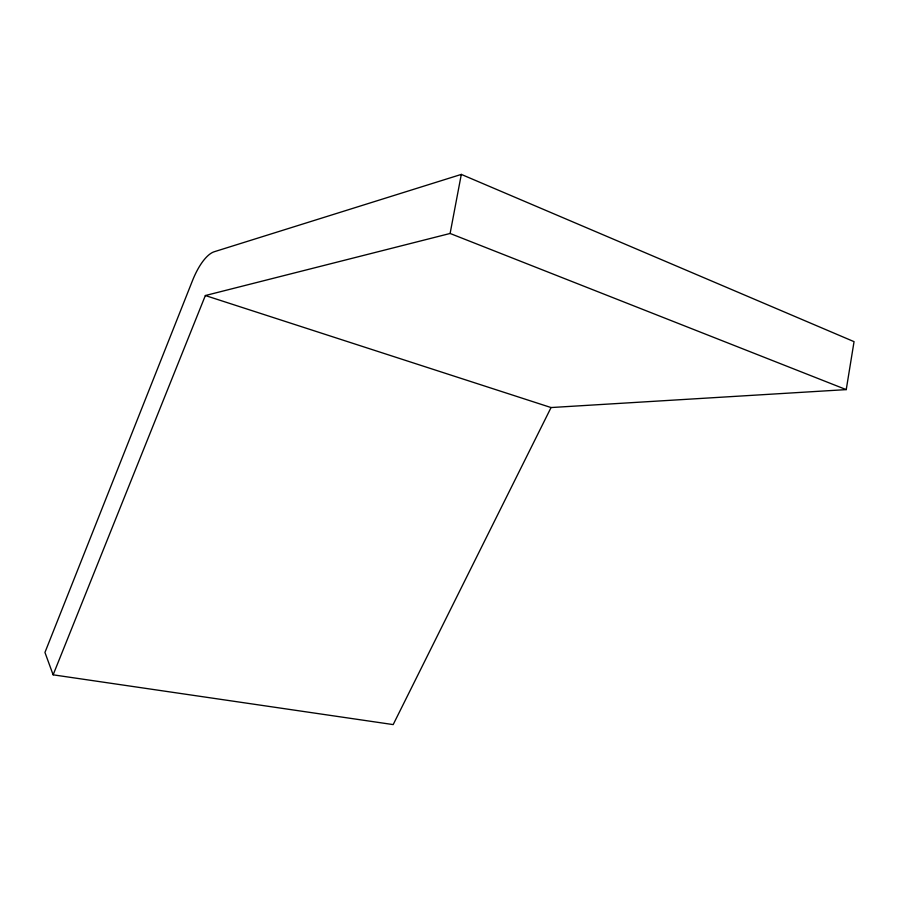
<?xml version="1.0" encoding="UTF-8"?>
<svg xmlns="http://www.w3.org/2000/svg" width="899" height="899" viewBox="0 0 899 899"><rect width="100%" height="100%" fill="white"/><g stroke="black" fill="none" stroke-linecap="round" stroke-linejoin="round"><path stroke-width="1.35" d="M846.24 389.615L854.05 341.654L461.311 174.406L214.31 251.72A45.838 17.519 -73.5 0 0 192.487 280.634L44.95 652.438L53.131 674.823L393.178 724.594L551.053 407.55L846.24 389.615L450.107 233.47L205.354 295.535L53.131 674.823M450.107 233.47L461.311 174.406M205.354 295.535L551.053 407.55"/></g></svg>
